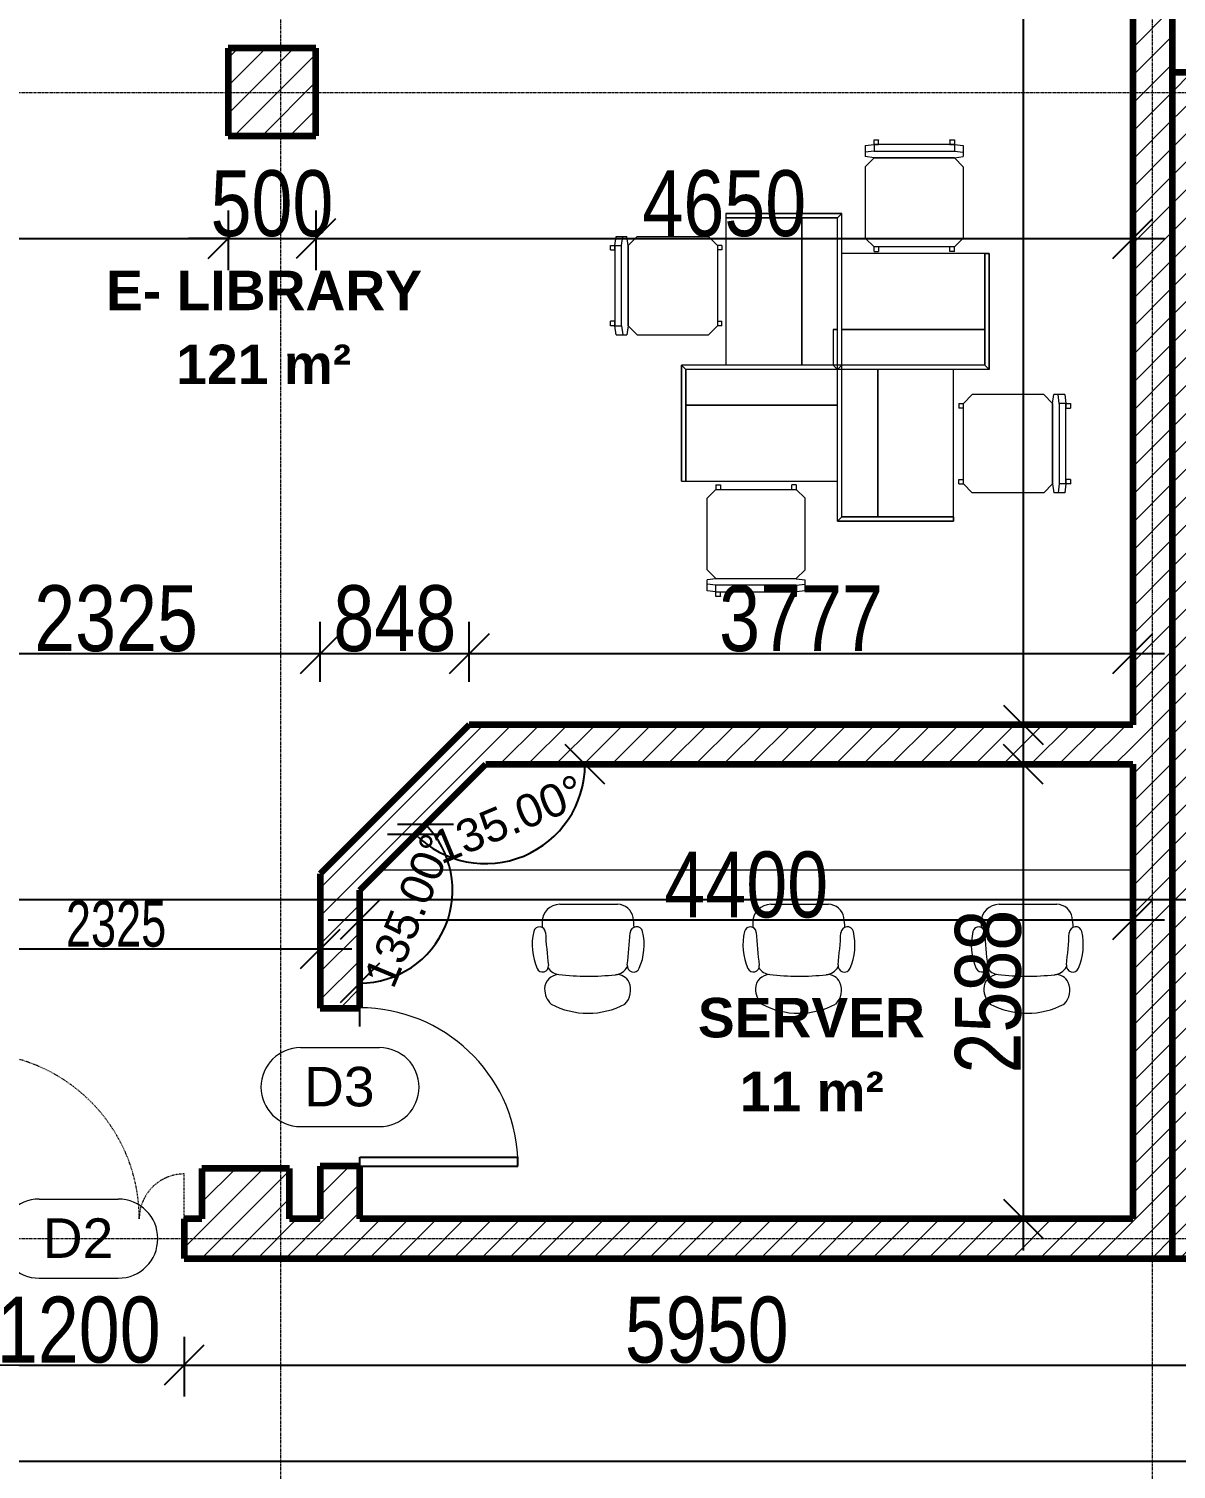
# Model space of a CAD drawing. Header units: millimetres. Extents: x -35190 to 411743, y -233114 to 23872.
# Drawn here: x 133025 to 139557, y -4676 to 3524 of the extents above; entities that cross this region are included whole.
import ezdxf

# ---------------------------------------------------------------- set-up
doc = ezdxf.new("R2010")
doc.units = ezdxf.units.MM
doc.linetypes.add('Aligning Line', pattern=[6.35, 3.175, -3.175])
doc.linetypes.add('Grid Line', pattern=[22.225, 12.7, -3.175, 3.175, -3.175])
for name, color, linetype, lineweight in [('A-ANNO-DIMS', 211, 'Continuous', 9), ('A-AREA-IDEN', 2, 'Continuous', 9), ('A-DETL-THIN', 151, 'Continuous', 18), ('A-DOOR', 31, 'Continuous', 18), ('A-DOOR-IDEN', 31, 'Continuous', 9), ('A-WALL', 113, 'Continuous', 18), ('A-WALL-PATT', 111, 'Continuous', 18), ('G-IMPT', 8, 'Continuous', 18), ('I-FURN', 30, 'Continuous', 18), ('S-GRID', 1, 'Continuous', 9)]:
    doc.layers.add(name, color=color, linetype=linetype, lineweight=lineweight)
doc.styles.add('Arial', font='arial.ttf', dxfattribs={"height": 187.5})
doc.styles.add('Arial_3', font='arial.ttf', dxfattribs={"width": 0.8, "height": 375})
doc.styles.add('Arial_8', font='arial.ttf', dxfattribs={"width": 0.7, "height": 262.5})
doc.styles.add('Arial_9', font='arial.ttf', dxfattribs={"height": 180})
doc.styles.add('Arial_B', font='arialbd.ttf', dxfattribs={"height": 225})
doc.dimstyles.new('Diagonal_-_2_5mm_Arial', dxfattribs={"dimscale": 304.8, "dimtxt": 191.298637, "dimasz": 0.738189, "dimexe": 0.590551, "dimexo": 0.369094, "dimgap": 0.43061, "dimtad": 1, "dimdec": 0, "dimzin": 0, "dimdsep": 46, "dimtxsty": 'Arial', "dimblk1": 'OBLIQUE', "dimblk2": 'OBLIQUE', "dimsah": 1, "dimcen": 0.09, "dimdle": 0.590551, "dimazin": 0, "dimtfac": 1, "dimtdec": 4, "dimtix": 1, "dimtmove": 0, "dimatfit": 3, "dimfxl": 1, "dimtvp": 1, "dimtolj": 1, "dimtzin": 0, "dimarcsym": 2})
doc.dimstyles.new('main_4_5mm', dxfattribs={"dimscale": 304.8, "dimtxt": 382.597275, "dimasz": 0.738189, "dimexe": 0.590551, "dimexo": 0.0625, "dimgap": 0.024606, "dimtad": 1, "dimdec": 0, "dimzin": 0, "dimdsep": 46, "dimtxsty": 'Arial_3', "dimblk1": 'OBLIQUE', "dimblk2": 'OBLIQUE', "dimsah": 1, "dimcen": 0.09, "dimdle": 0.590551, "dimazin": 0, "dimtfac": 1, "dimtdec": 4, "dimtix": 1, "dimtmove": 0, "dimatfit": 3, "dimfxl": 0.590551, "dimfxlon": 1, "dimtvp": 1, "dimtolj": 1, "dimtzin": 0, "dimarcsym": 2})
doc.dimstyles.new('small_3_5mm', dxfattribs={"dimscale": 304.8, "dimtxt": 267.818092, "dimasz": 0.738189, "dimexe": 0.590551, "dimexo": 0.0625, "dimgap": 0.024606, "dimtad": 1, "dimdec": 0, "dimzin": 0, "dimdsep": 46, "dimtxsty": 'Arial_8', "dimblk1": 'OBLIQUE', "dimblk2": 'OBLIQUE', "dimsah": 1, "dimcen": 0.09, "dimdle": 0.590551, "dimazin": 0, "dimtfac": 1, "dimtdec": 4, "dimtix": 1, "dimtmove": 0, "dimatfit": 3, "dimfxl": 0.590551, "dimfxlon": 1, "dimtvp": 1, "dimtolj": 1, "dimtzin": 0, "dimarcsym": 2})
pattern_1 = [(45, (140110.45, -3260.38), (-79.5495, 79.5495), [])]

# ---------------------------------------------------------------- blocks, each defined once
blk = doc.blocks.new('Double - Offset 1 - 1200 x 2100mm Sgl Swing-501792-FIRST FLOOR')
at = {"layer": 'A-DOOR', "color": 1, "linetype": 'Aligning Line'}
for p, q in [((-366, -112.5), (-366, -368)), ((834, -112.5), (834, -1057))]:
    blk.add_line(p, q, dxfattribs=at)
for centre, radius, start, end in [((-366, -112.5), 255.5, 270, 0), ((834, -112.5), 944.5, 180, 270)]:
    blk.add_arc(centre, radius, start, end, dxfattribs=at)
blk = doc.blocks.new('M_Single-Flush - 900 x 2100mm-426325-FIRST FLOOR')
at = {"layer": 'A-DOOR', "lineweight": 25}
for p, q in [((399, 112.5), (399, 1012.7)), ((450, 1012.7), (399, 1012.7)), ((450, 112.5), (450, 1012.7)), ((450, 112.5), (399, 112.5))]:
    blk.add_line(p, q, dxfattribs=at)
at = {"layer": 'A-DOOR'}
blk.add_arc((450, 112.5), 901.7, 93.2424, 180, dxfattribs=at)
blk = doc.blocks.new('Steelcase Turnstone - A La Carte - Seating - Task Chair - Modified Round Back-554156-FIRST FLOOR')
at = {"layer": 'I-FURN'}
blk.add_line((160.9, 9.5), (-167.8, 9.5), dxfattribs=at)
for centre, radius, start, end in [((-131, 498.9), 111, 134.66463, 203.63089), ((1, 177.6), 451.9, 62.31577, 117.68423), ((125.9, 490.6), 121.9, 360, 45.71904), ((-164, 484.5), 75, 203.63089, 276.36911), ((-145.8, 321.6), 88.9, 96.36911, 150.17907), ((2.4, -1005.8), 1424.6, 83.38651, 96.36911), ((166.5, 490.6), 81.3, 270, 360), ((12.8, 240.6), 331.6, 156.40012, 193.17067), ((-258.2, 358.9), 36, 353.25983, 156.40012), ((2857.8, -9.3), 3101.7, 173.25983, 176.66454), ((157, 327.3), 82.5, 31.59857, 83.38651), ((259.7, 361), 33.8, 23.84922, 186.92811), ((-2893.1, -22.1), 3142.2, 3.48976, 6.92811), ((-12.8, 240.6), 331.6, 346.54131, 23.84922), ((-274.9, 173.3), 36.2, 193.17067, 356.66454), ((276.9, 171.2), 33.7, 183.48976, 346.54131), ((315.7, 170.1), 577.7, 183.01685, 188.43094), ((-167.8, 98.4), 88.9, 188.43094, 270), ((160.9, 111.1), 101.6, 270, 359.91362), ((-922.3, 112.8), 1184.9, 359.91362, 1.35994)]:
    blk.add_arc(centre, radius, start, end, dxfattribs=at)
blk = doc.blocks.new('School04 - 12ZCVC04_dwg-579975-FIRST FLOOR')
at = {"layer": 'G-IMPT', "lineweight": 9}
for p, q in [((228.6, 1498.6), (228.6, 1473.2)), ((228.6, 1498.6), (889, 1498.6)), ((889, 1498.6), (228.6, 1498.6)), ((228.6, 1498.6), (228.6, 1473.2)), ((889, 1498.6), (863.6, 1473.2)), ((863.6, 1473.2), (889, 1498.6)), ((889, 635), (889, 1498.6)), ((889, 635), (889, 1498.6)), ((228.6, 1473.2), (863.6, 1473.2)), ((228.6, 1473.2), (228.6, 635)), ((863.6, 1473.2), (228.6, 1473.2)), ((228.6, 1473.2), (228.6, 635)), ((660.4, 635), (660.4, 1473.2)), ((660.4, 1473.2), (660.4, 635)), ((863.6, 609.6), (863.6, 1473.2)), ((863.6, 609.6), (863.6, 1473.2)), ((1701.8, 1270), (889, 1270)), ((1701.8, 1270), (889, 1270)), ((1701.8, 1270), (1727.2, 1270)), ((1701.8, 1270), (1701.8, 635)), ((1701.8, 635), (1701.8, 1270)), ((1727.2, 1270), (1701.8, 1270)), ((1727.2, 1270), (1727.2, 609.6)), ((1727.2, 609.6), (1727.2, 1270)), ((838.2, 838.2), (863.6, 838.2)), ((863.6, 838.2), (838.2, 838.2)), ((838.2, 838.2), (838.2, 635)), ((889, 838.2), (1701.8, 838.2)), ((1701.8, 838.2), (889, 838.2)), ((838.2, 635), (-25.4, 635)), ((-25.4, -25.4), (-25.4, 635)), ((838.2, 635), (-25.4, 635)), ((-25.4, 635), (0, 609.6)), ((0, 609.6), (-25.4, 635)), ((-25.4, 635), (-25.4, -25.4)), ((863.6, 609.6), (0, 609.6)), ((0, -25.4), (0, 609.6)), ((863.6, 609.6), (0, 609.6)), ((0, 609.6), (0, -25.4)), ((1701.8, 635), (838.2, 635)), ((1701.8, 635), (838.2, 635)), ((863.6, 609.6), (838.2, 635)), ((863.6, 609.6), (889, 635)), ((1727.2, 609.6), (863.6, 609.6)), ((863.6, -254), (863.6, 609.6)), ((1727.2, 609.6), (863.6, 609.6)), ((863.6, -254), (863.6, 609.6)), ((889, -228.6), (889, 635)), ((889, -228.6), (889, 635)), ((1092.2, 609.6), (1092.2, -228.6)), ((1092.2, -228.6), (1092.2, 609.6)), ((1524, -228.6), (1524, 609.6)), ((1524, -228.6), (1524, 609.6)), ((1727.2, 609.6), (1701.8, 635)), ((1701.8, 635), (1727.2, 609.6)), ((863.6, 406.4), (0, 406.4)), ((0, 406.4), (863.6, 406.4)), ((-25.4, -25.4), (0, -25.4)), ((-25.4, -25.4), (0, -25.4)), ((0, -25.4), (863.6, -25.4)), ((0, -25.4), (863.6, -25.4)), ((863.6, -254), (889, -228.6)), ((889, -228.6), (863.6, -254)), ((1524, -228.6), (889, -228.6)), ((889, -228.6), (1524, -228.6)), ((1524, -228.6), (1524, -254)), ((1524, -254), (1524, -228.6)), ((1524, -254), (863.6, -254)), ((863.6, -254), (1524, -254))]:
    blk.add_line(p, q, dxfattribs=at)
blk = doc.blocks.new('School04 - School04-579981-FIRST FLOOR')
blk.add_blockref('School04 - 12ZCVC04_dwg-579975-FIRST FLOOR', (0, 0))
blk = doc.blocks.new('Armless_Chair_987 - 12ZSTG19_dwg-581259-FIRST FLOOR')
at = {"layer": 'G-IMPT', "lineweight": 9}
for p, q in [((-583.6, 228.6), (-576.8, 279.4)), ((-576.8, 279.4), (-575.2, 279.4)), ((-576.8, 279.4), (-539, 279.4)), ((-545.8, 228.6), (-539, 279.4)), ((-539, 279.4), (-515.2, 279.4)), ((-508.3, 228.6), (-515.2, 279.4)), ((-457.2, 279.4), (-508, 228.6)), ((-457.2, 279.4), (-50.8, 279.4)), ((-50.8, 279.4), (0, 228.6)), ((-608, 228.6), (-609.6, 228.6)), ((-609.6, 203.2), (-609.6, 228.6)), ((-609.6, 228.6), (-584.2, 228.6)), ((-608, 203.2), (-609.6, 203.2)), ((-609.6, 203.2), (-584.2, 203.2)), ((-584.2, 203.2), (-584.2, 228.6)), ((-583.6, 228.6), (-583.6, -228.6)), ((-583.6, 228.6), (-545.8, 228.6)), ((-545.8, -228.6), (-545.8, 228.6)), ((-508.3, -228.6), (-508.3, 228.6)), ((-508, 228.6), (-508, -228.6)), ((25.4, 228.6), (0, 228.6)), ((0, 228.6), (0, -228.6)), ((25.4, 203.2), (0, 203.2)), ((25.4, 228.6), (25.4, 203.2)), ((-609.6, -228.6), (-609.6, -203.2)), ((-584.2, -203.2), (-609.6, -203.2)), ((-609.6, -203.2), (-608, -203.2)), ((-608, -228.6), (-609.6, -228.6)), ((-584.2, -228.6), (-609.6, -228.6)), ((-584.2, -228.6), (-584.2, -203.2)), ((-576.8, -279.4), (-583.6, -228.6)), ((-583.6, -228.6), (-545.8, -228.6)), ((-545.8, -228.6), (-539, -279.4)), ((-508.3, -228.6), (-515.2, -279.4)), ((-508, -228.6), (-457.2, -279.4)), ((0, -228.6), (-50.8, -279.4)), ((0, -203.2), (25.4, -203.2)), ((25.4, -228.6), (0, -228.6)), ((25.4, -228.6), (25.4, -203.2)), ((-576.8, -279.4), (-575.2, -279.4)), ((-576.8, -279.4), (-539, -279.4)), ((-539, -279.4), (-515.2, -279.4)), ((-457.2, -279.4), (-50.8, -279.4))]:
    blk.add_line(p, q, dxfattribs=at)
blk = doc.blocks.new('Armless_Chair_987 - Armless_Chair_987-581265-FIRST FLOOR')
blk.add_blockref('Armless_Chair_987 - 12ZSTG19_dwg-581259-FIRST FLOOR', (0, 0))
blk = doc.blocks.new('_Oblique')
at = {"color": 0, "linetype": 'ByBlock', "lineweight": -2}
blk.add_line((-0.5, -0.5), (0.5, 0.5), dxfattribs=at)
blk = doc.blocks.new('*D3817')
at = {"layer": 'A-ANNO-DIMS', "color": 0, "lineweight": -2, "transparency": 16777216}
for p, q in [((134909.4, -1387.7), (134909.4, -1728.7)), ((139309.4, -1387.7), (139309.4, -1728.7)), ((134729.4, -1548.7), (139489.4, -1548.7))]:
    blk.add_line(p, q, dxfattribs=at)
at = {"layer": 'Defpoints', "color": 0, "transparency": 16777216}
for p in [(134909.4, -1368.7), (139309.4, -1368.7), (139309.4, -1548.7)]:
    blk.add_point(p, dxfattribs=at)
at = {"layer": 'A-ANNO-DIMS', "color": 0, "lineweight": -2, "transparency": 16777216, "xscale": 224.9999999999999, "yscale": 224.9999999999999, "zscale": 224.9999999999999, "rotation": 180}
blk.add_blockref('_Oblique', (134909.4, -1548.7), dxfattribs=at)
at = {"layer": 'A-ANNO-DIMS', "color": 0, "lineweight": -2, "transparency": 16777216, "xscale": 224.9999999999999, "yscale": 224.9999999999999, "zscale": 224.9999999999999}
blk.add_blockref('_Oblique', (139309.4, -1548.7), dxfattribs=at)
at = {"layer": 'A-ANNO-DIMS', "color": 0, "transparency": 16777216, "insert": (137109.4, -1349.7), "char_height": 375, "width": 1101.88, "attachment_point": 5, "style": 'Arial_3'}
blk.add_mtext('\\A1;4400', dxfattribs=at)
blk = doc.blocks.new('*D3818')
at = {"layer": 'A-ANNO-DIMS', "color": 0, "lineweight": -2, "transparency": 16777216}
for p, q in [((138686.6, -483.2), (138686.6, -3430.7)), ((138847.5, -663.2), (138506.6, -663.2)), ((138847.5, -3250.7), (138506.6, -3250.7))]:
    blk.add_line(p, q, dxfattribs=at)
at = {"layer": 'Defpoints', "color": 0, "transparency": 16777216}
for p in [(138866.6, -663.2), (138686.6, -3250.7), (138866.6, -3250.7)]:
    blk.add_point(p, dxfattribs=at)
at = {"layer": 'A-ANNO-DIMS', "color": 0, "lineweight": -2, "transparency": 16777216, "xscale": 224.9999999999999, "yscale": 224.9999999999999, "zscale": 224.9999999999999}
for p, rotation in [((138686.6, -663.2), 90), ((138686.6, -3250.7), 270)]:
    blk.add_blockref('_Oblique', p, dxfattribs=dict(at, rotation=rotation))
at = {"layer": 'A-ANNO-DIMS', "color": 0, "transparency": 16777216, "insert": (138487.6, -1957), "char_height": 375, "width": 1101.88, "attachment_point": 5, "rotation": 90, "style": 'Arial_3'}
blk.add_mtext('\\A1;2588', dxfattribs=at)
blk = doc.blocks.new('*D3819')
at = {"layer": 'A-ANNO-DIMS', "color": 0, "lineweight": -2, "transparency": 16777216}
for p, q in [((138686.6, 11029.3), (138686.6, -618.2)), ((138847.5, 10849.3), (138506.6, 10849.3)), ((138847.5, -438.2), (138506.6, -438.2))]:
    blk.add_line(p, q, dxfattribs=at)
at = {"layer": 'Defpoints', "color": 0, "transparency": 16777216}
for p in [(138866.6, 10849.3), (138686.6, -438.2), (138866.6, -438.2)]:
    blk.add_point(p, dxfattribs=at)
at = {"layer": 'A-ANNO-DIMS', "color": 0, "lineweight": -2, "transparency": 16777216, "xscale": 224.9999999999999, "yscale": 224.9999999999999, "zscale": 224.9999999999999}
for p, rotation in [((138686.6, 10849.3), 90), ((138686.6, -438.2), 270)]:
    blk.add_blockref('_Oblique', p, dxfattribs=dict(at, rotation=rotation))
at = {"layer": 'A-ANNO-DIMS', "color": 0, "transparency": 16777216, "insert": (138487.6, 5205.5), "char_height": 375, "width": 1377.35, "attachment_point": 5, "rotation": 90, "style": 'Arial_3'}
blk.add_mtext('\\A1;11287', dxfattribs=at)
blk = doc.blocks.new('*D3820')
at = {"layer": 'A-ANNO-DIMS', "color": 0, "lineweight": -2, "transparency": 16777216}
for p, q in [((129509.4, 2490.4), (129509.4, 2149.4)), ((134159.4, 2490.4), (134159.4, 2149.4)), ((129329.4, 2329.4), (134339.4, 2329.4))]:
    blk.add_line(p, q, dxfattribs=at)
at = {"layer": 'Defpoints', "color": 0, "transparency": 16777216}
for p in [(129509.4, 2509.4), (134159.4, 2509.4), (134159.4, 2329.4)]:
    blk.add_point(p, dxfattribs=at)
at = {"layer": 'A-ANNO-DIMS', "color": 0, "lineweight": -2, "transparency": 16777216, "xscale": 224.9999999999999, "yscale": 224.9999999999999, "zscale": 224.9999999999999, "rotation": 180}
blk.add_blockref('_Oblique', (129509.4, 2329.4), dxfattribs=at)
at = {"layer": 'A-ANNO-DIMS', "color": 0, "lineweight": -2, "transparency": 16777216, "xscale": 224.9999999999999, "yscale": 224.9999999999999, "zscale": 224.9999999999999}
blk.add_blockref('_Oblique', (134159.4, 2329.4), dxfattribs=at)
at = {"layer": 'A-ANNO-DIMS', "color": 0, "transparency": 16777216, "insert": (131834.4, 2528.4), "char_height": 375, "width": 1101.88, "attachment_point": 5, "style": 'Arial_3'}
blk.add_mtext('\\A1;4650', dxfattribs=at)
blk = doc.blocks.new('*D3821')
at = {"layer": 'A-ANNO-DIMS', "color": 0, "lineweight": -2, "transparency": 16777216}
for p, q in [((134159.4, 2490.4), (134159.4, 2149.4)), ((134659.4, 2490.4), (134659.4, 2149.4)), ((134159.4, 2329.4), (133934.4, 2329.4)), ((134159.4, 2329.4), (134659.4, 2329.4)), ((134659.4, 2329.4), (134884.4, 2329.4))]:
    blk.add_line(p, q, dxfattribs=at)
at = {"layer": 'Defpoints', "color": 0, "transparency": 16777216}
for p in [(134159.4, 2509.4), (134659.4, 2509.4), (134659.4, 2329.4)]:
    blk.add_point(p, dxfattribs=at)
at = {"layer": 'A-ANNO-DIMS', "color": 0, "lineweight": -2, "transparency": 16777216, "xscale": 224.9999999999999, "yscale": 224.9999999999999, "zscale": 224.9999999999999}
blk.add_blockref('_Oblique', (134159.4, 2329.4), dxfattribs=at)
at = {"layer": 'A-ANNO-DIMS', "color": 0, "lineweight": -2, "transparency": 16777216, "xscale": 224.9999999999999, "yscale": 224.9999999999999, "zscale": 224.9999999999999, "rotation": 180}
blk.add_blockref('_Oblique', (134659.4, 2329.4), dxfattribs=at)
at = {"layer": 'A-ANNO-DIMS', "color": 0, "transparency": 16777216, "insert": (134409.4, 2528.4), "char_height": 375, "width": 826.41, "attachment_point": 5, "style": 'Arial_3'}
blk.add_mtext('\\A1;500', dxfattribs=at)
blk = doc.blocks.new('*D3822')
at = {"layer": 'A-ANNO-DIMS', "color": 0, "lineweight": -2, "transparency": 16777216}
for p, q in [((134659.4, 2490.4), (134659.4, 2149.4)), ((139309.4, 2490.4), (139309.4, 2149.4)), ((134479.4, 2329.4), (139489.4, 2329.4))]:
    blk.add_line(p, q, dxfattribs=at)
at = {"layer": 'Defpoints', "color": 0, "transparency": 16777216}
for p in [(134659.4, 2509.4), (139309.4, 2509.4), (139309.4, 2329.4)]:
    blk.add_point(p, dxfattribs=at)
at = {"layer": 'A-ANNO-DIMS', "color": 0, "lineweight": -2, "transparency": 16777216, "xscale": 224.9999999999999, "yscale": 224.9999999999999, "zscale": 224.9999999999999, "rotation": 180}
blk.add_blockref('_Oblique', (134659.4, 2329.4), dxfattribs=at)
at = {"layer": 'A-ANNO-DIMS', "color": 0, "lineweight": -2, "transparency": 16777216, "xscale": 224.9999999999999, "yscale": 224.9999999999999, "zscale": 224.9999999999999}
blk.add_blockref('_Oblique', (139309.4, 2329.4), dxfattribs=at)
at = {"layer": 'A-ANNO-DIMS', "color": 0, "transparency": 16777216, "insert": (136984.4, 2528.4), "char_height": 375, "width": 1101.88, "attachment_point": 5, "style": 'Arial_3'}
blk.add_mtext('\\A1;4650', dxfattribs=at)
blk = doc.blocks.new('*D3825')
at = {"layer": 'A-ANNO-DIMS', "color": 0, "lineweight": -2, "transparency": 16777216}
for p, q in [((132359.4, -194), (132359.4, 147)), ((134684.4, -194), (134684.4, 147)), ((132179.4, -33), (134864.4, -33))]:
    blk.add_line(p, q, dxfattribs=at)
at = {"layer": 'Defpoints', "color": 0, "transparency": 16777216}
for p in [(134684.4, -33), (132359.4, -213), (134684.4, -213)]:
    blk.add_point(p, dxfattribs=at)
at = {"layer": 'A-ANNO-DIMS', "color": 0, "lineweight": -2, "transparency": 16777216, "xscale": 224.9999999999999, "yscale": 224.9999999999999, "zscale": 224.9999999999999, "rotation": 180}
blk.add_blockref('_Oblique', (132359.4, -33), dxfattribs=at)
at = {"layer": 'A-ANNO-DIMS', "color": 0, "lineweight": -2, "transparency": 16777216, "xscale": 224.9999999999999, "yscale": 224.9999999999999, "zscale": 224.9999999999999}
blk.add_blockref('_Oblique', (134684.4, -33), dxfattribs=at)
at = {"layer": 'A-ANNO-DIMS', "color": 0, "transparency": 16777216, "insert": (133521.9, 166), "char_height": 375, "width": 1101.88, "attachment_point": 5, "style": 'Arial_3'}
blk.add_mtext('\\A1;2325', dxfattribs=at)
blk = doc.blocks.new('*D3826')
at = {"layer": 'A-ANNO-DIMS', "color": 0, "lineweight": -2, "transparency": 16777216}
for p, q in [((134684.4, -194), (134684.4, 147)), ((135532.8, -194), (135532.8, 147)), ((134504.4, -33), (135712.8, -33))]:
    blk.add_line(p, q, dxfattribs=at)
at = {"layer": 'Defpoints', "color": 0, "transparency": 16777216}
for p in [(135532.8, -33), (134684.4, -213), (135532.8, -213)]:
    blk.add_point(p, dxfattribs=at)
at = {"layer": 'A-ANNO-DIMS', "color": 0, "lineweight": -2, "transparency": 16777216, "xscale": 224.9999999999999, "yscale": 224.9999999999999, "zscale": 224.9999999999999, "rotation": 180}
blk.add_blockref('_Oblique', (134684.4, -33), dxfattribs=at)
at = {"layer": 'A-ANNO-DIMS', "color": 0, "lineweight": -2, "transparency": 16777216, "xscale": 224.9999999999999, "yscale": 224.9999999999999, "zscale": 224.9999999999999}
blk.add_blockref('_Oblique', (135532.8, -33), dxfattribs=at)
at = {"layer": 'A-ANNO-DIMS', "color": 0, "transparency": 16777216, "insert": (135108.6, 165.9), "char_height": 375, "width": 826.41, "attachment_point": 5, "style": 'Arial_3'}
blk.add_mtext('\\A1;848', dxfattribs=at)
blk = doc.blocks.new('*D3827')
at = {"layer": 'A-ANNO-DIMS', "color": 0, "lineweight": -2, "transparency": 16777216}
for p, q in [((135532.8, -194), (135532.8, 147)), ((139309.4, 127.9), (139309.4, -213)), ((135352.8, -33), (139489.4, -33))]:
    blk.add_line(p, q, dxfattribs=at)
at = {"layer": 'Defpoints', "color": 0, "transparency": 16777216}
for p in [(139309.4, 147), (139309.4, -33), (135532.8, -213)]:
    blk.add_point(p, dxfattribs=at)
at = {"layer": 'A-ANNO-DIMS', "color": 0, "lineweight": -2, "transparency": 16777216, "xscale": 224.9999999999999, "yscale": 224.9999999999999, "zscale": 224.9999999999999, "rotation": 180}
blk.add_blockref('_Oblique', (135532.8, -33), dxfattribs=at)
at = {"layer": 'A-ANNO-DIMS', "color": 0, "lineweight": -2, "transparency": 16777216, "xscale": 224.9999999999999, "yscale": 224.9999999999999, "zscale": 224.9999999999999}
blk.add_blockref('_Oblique', (139309.4, -33), dxfattribs=at)
at = {"layer": 'A-ANNO-DIMS', "color": 0, "transparency": 16777216, "insert": (137421.1, 166), "char_height": 375, "width": 1101.88, "attachment_point": 5, "style": 'Arial_3'}
blk.add_mtext('\\A1;3777', dxfattribs=at)
blk = doc.blocks.new('*D3915')
at = {"layer": 'A-ANNO-DIMS', "color": 0, "lineweight": -2, "transparency": 16777216}
for p, q in [((132359.4, -1874.2), (132359.4, -1533.3)), ((134684.4, -1552.3), (134684.4, -1893.3)), ((132179.4, -1713.3), (134864.4, -1713.3))]:
    blk.add_line(p, q, dxfattribs=at)
at = {"layer": 'Defpoints', "color": 0, "transparency": 16777216}
for p in [(134684.4, -1533.3), (134684.4, -1713.3), (132359.4, -1893.3)]:
    blk.add_point(p, dxfattribs=at)
at = {"layer": 'A-ANNO-DIMS', "color": 0, "lineweight": -2, "transparency": 16777216, "xscale": 224.9999999999999, "yscale": 224.9999999999999, "zscale": 224.9999999999999, "rotation": 180}
blk.add_blockref('_Oblique', (132359.4, -1713.3), dxfattribs=at)
at = {"layer": 'A-ANNO-DIMS', "color": 0, "lineweight": -2, "transparency": 16777216, "xscale": 224.9999999999999, "yscale": 224.9999999999999, "zscale": 224.9999999999999}
blk.add_blockref('_Oblique', (134684.4, -1713.3), dxfattribs=at)
at = {"layer": 'A-ANNO-DIMS', "color": 0, "transparency": 16777216, "insert": (133521.9, -1571.7), "char_height": 262.5, "width": 672.429, "attachment_point": 5, "style": 'Arial_8'}
blk.add_mtext('\\A1;2325', dxfattribs=at)
blk = doc.blocks.new('*D3918')
at = {"layer": 'A-ANNO-DIMS', "color": 0, "lineweight": -2, "transparency": 16777216}
for p, q in [((132709.4, -3921.6), (132709.4, -4262.6)), ((133909.4, -3921.6), (133909.4, -4262.6)), ((132529.4, -4082.6), (134089.4, -4082.6))]:
    blk.add_line(p, q, dxfattribs=at)
at = {"layer": 'Defpoints', "color": 0, "transparency": 16777216}
for p in [(132709.4, -3902.6), (133909.4, -3902.6), (133909.4, -4082.6)]:
    blk.add_point(p, dxfattribs=at)
at = {"layer": 'A-ANNO-DIMS', "color": 0, "lineweight": -2, "transparency": 16777216, "xscale": 224.9999999999999, "yscale": 224.9999999999999, "zscale": 224.9999999999999, "rotation": 180}
blk.add_blockref('_Oblique', (132709.4, -4082.6), dxfattribs=at)
at = {"layer": 'A-ANNO-DIMS', "color": 0, "lineweight": -2, "transparency": 16777216, "xscale": 224.9999999999999, "yscale": 224.9999999999999, "zscale": 224.9999999999999}
blk.add_blockref('_Oblique', (133909.4, -4082.6), dxfattribs=at)
at = {"layer": 'A-ANNO-DIMS', "color": 0, "transparency": 16777216, "insert": (133309.4, -3883.6), "char_height": 375, "width": 1101.88, "attachment_point": 5, "style": 'Arial_3'}
blk.add_mtext('\\A1;1200', dxfattribs=at)
blk = doc.blocks.new('*D3919')
at = {"layer": 'A-ANNO-DIMS', "color": 0, "lineweight": -2, "transparency": 16777216}
for p, q in [((133909.4, -3921.6), (133909.4, -4262.6)), ((139859.4, -3921.6), (139859.4, -4262.6)), ((133729.4, -4082.6), (140039.4, -4082.6))]:
    blk.add_line(p, q, dxfattribs=at)
at = {"layer": 'Defpoints', "color": 0, "transparency": 16777216}
for p in [(133909.4, -3902.6), (139859.4, -3902.6), (139859.4, -4082.6)]:
    blk.add_point(p, dxfattribs=at)
at = {"layer": 'A-ANNO-DIMS', "color": 0, "lineweight": -2, "transparency": 16777216, "xscale": 224.9999999999999, "yscale": 224.9999999999999, "zscale": 224.9999999999999, "rotation": 180}
blk.add_blockref('_Oblique', (133909.4, -4082.6), dxfattribs=at)
at = {"layer": 'A-ANNO-DIMS', "color": 0, "lineweight": -2, "transparency": 16777216, "xscale": 224.9999999999999, "yscale": 224.9999999999999, "zscale": 224.9999999999999}
blk.add_blockref('_Oblique', (139859.4, -4082.6), dxfattribs=at)
at = {"layer": 'A-ANNO-DIMS', "color": 0, "transparency": 16777216, "insert": (136884.4, -3883.6), "char_height": 375, "width": 1101.88, "attachment_point": 5, "style": 'Arial_3'}
blk.add_mtext('\\A1;5950', dxfattribs=at)
blk = doc.blocks.new('*D3551')
at = {"layer": 'A-ANNO-DIMS', "color": 0, "lineweight": -2, "transparency": 16777216}
for p, q in [((129509.4, -4470), (129509.4, -4810.9)), ((181334.4, -4470), (181334.4, -4810.9)), ((129329.4, -4630.9), (181514.4, -4630.9))]:
    blk.add_line(p, q, dxfattribs=at)
at = {"layer": 'Defpoints', "color": 0, "transparency": 16777216}
for p in [(129509.4, -4450.9), (181334.4, -4450.9), (181334.4, -4630.9)]:
    blk.add_point(p, dxfattribs=at)
at = {"layer": 'A-ANNO-DIMS', "color": 0, "lineweight": -2, "transparency": 16777216, "xscale": 224.9999999999999, "yscale": 224.9999999999999, "zscale": 224.9999999999999, "rotation": 180}
blk.add_blockref('_Oblique', (129509.4, -4630.9), dxfattribs=at)
at = {"layer": 'A-ANNO-DIMS', "color": 0, "lineweight": -2, "transparency": 16777216, "xscale": 224.9999999999999, "yscale": 224.9999999999999, "zscale": 224.9999999999999}
blk.add_blockref('_Oblique', (181334.4, -4630.9), dxfattribs=at)
at = {"layer": 'A-ANNO-DIMS', "color": 0, "transparency": 16777216, "insert": (155421.9, -4432), "char_height": 375, "width": 1377.35, "attachment_point": 5, "style": 'Arial_3'}
blk.add_mtext('\\A1;51825', dxfattribs=at)
blk = doc.blocks.new('*D4175')
at = {"layer": 'A-ANNO-DIMS', "color": 0, "lineweight": -2, "transparency": 16777216}
for p, q in [((136438.5, -663.2), (136011, -663.2)), ((135051.4, -1237.8), (135353.7, -935.5))]:
    blk.add_line(p, q, dxfattribs=at)
blk.add_arc((135626, -663.2), 565.1, 225, 0, dxfattribs=at)
at = {"layer": 'Defpoints', "color": 0, "transparency": 16777216}
for p in [(135626, -663.2), (136551, -663.2), (135626, -1228.3), (134971.8, -1317.3)]:
    blk.add_point(p, dxfattribs=at)
at = {"layer": 'A-ANNO-DIMS', "color": 0, "lineweight": -2, "transparency": 16777216, "xscale": 224.9999999999999, "yscale": 224.9999999999999, "zscale": 224.9999999999999}
for p, rotation in [((136191, -663.2), 90.00000000000024), ((135226.4, -1062.8), 134.9999999999985)]:
    blk.add_blockref('_Oblique', p, dxfattribs=dict(at, rotation=rotation))
at = {"layer": 'A-ANNO-DIMS', "color": 0, "transparency": 16777216, "insert": (135755.3, -975.5), "char_height": 187.5, "width": 1080.69, "attachment_point": 5, "rotation": 22.5, "style": 'Arial'}
blk.add_mtext('\\A1;135.00°', dxfattribs=at)
blk = doc.blocks.new('*D4176')
at = {"layer": 'A-ANNO-DIMS', "color": 0, "lineweight": -2, "transparency": 16777216}
for p, q in [((135458.1, -831.1), (135155.8, -1133.3)), ((134909.4, -2155.8), (134909.4, -1728.3))]:
    blk.add_line(p, q, dxfattribs=at)
blk.add_arc((134909.4, -1379.8), 528.5, 270, 45, dxfattribs=at)
at = {"layer": 'Defpoints', "color": 0, "transparency": 16777216}
for p in [(135537.7, -751.5), (134909.4, -1379.8), (135283.1, -1753.5), (134909.4, -2268.3)]:
    blk.add_point(p, dxfattribs=at)
at = {"layer": 'A-ANNO-DIMS', "color": 0, "lineweight": -2, "transparency": 16777216, "xscale": 224.9999999999999, "yscale": 224.9999999999999, "zscale": 224.9999999999999}
for p, rotation in [((135283.1, -1006.1), 135.0000000000002), ((134909.4, -1908.3), 179.9999999999999)]:
    blk.add_blockref('_Oblique', p, dxfattribs=dict(at, rotation=rotation))
at = {"layer": 'A-ANNO-DIMS', "color": 0, "transparency": 16777216, "insert": (135187.9, -1495.2), "char_height": 187.5, "width": 1080.69, "attachment_point": 5, "rotation": 67.5, "style": 'Arial'}
blk.add_mtext('\\A1;135.00°', dxfattribs=at)
blk = doc.blocks.new('M_Door Tag - M_Door Tag-1233-FIRST FLOOR')
at = {"layer": 'A-DOOR-IDEN'}
for p, q in [((-3, 3), (3, 3)), ((-3, -3), (3, -3))]:
    blk.add_line(p, q, dxfattribs=at)
for centre, start, end in [((-3, 0), 90, 270), ((3, 0), 270, 90)]:
    blk.add_arc(centre, 3, start, end, dxfattribs=at)

msp = doc.modelspace()

# ---------------------------------------------------------------- hatches: boundary and pattern name
at = {"layer": 'A-WALL-PATT'}
h = msp.add_hatch(dxfattribs=at)
h.set_pattern_fill('FP_1', color=256, style=0, pattern_type=2)
h.set_pattern_definition(pattern_1)
h.paths.add_polyline_path([(139309.4, -3250.7), (139534.4, -3250.7), (139534.4, 3879.3), (139309.4, 3879.3), (139309.4, -2260.7)])
h.paths.add_polyline_path([(139309.4, 5979.3), (139534.4, 5979.3), (139534.4, 7679.3), (139309.4, 7679.3), (139309.4, 6432.5)])
h.paths.add_polyline_path([(139309.4, 9779.3), (139534.4, 9779.3), (139534.4, 11074.3), (139309.4, 11074.3), (139309.4, 10849.3)])
h = msp.add_hatch(dxfattribs=at)
h.set_pattern_fill('FP_1', color=256, style=0, pattern_type=2)
h.set_pattern_definition(pattern_1)
h.paths.add_polyline_path([(134659.4, 2914.3), (134659.4, 3414.3), (134159.4, 3414.3), (134159.4, 2914.3)])
h = msp.add_hatch(dxfattribs=at)
h.set_pattern_fill('FP_1', color=256, style=0, pattern_type=2)
h.set_pattern_definition(pattern_1)
h.paths.add_polyline_path([(139534.4, 3049.3), (139799.4, 3049.3), (139799.4, 3274.3), (139534.4, 3274.3), (139534.4, 3107.1)])
h.paths.add_polyline_path([(141599.4, 3049.3), (142099.4, 3049.3), (142099.4, 3274.3), (141599.4, 3274.3), (141599.4, 3107.1)])
h.paths.add_polyline_path([(144134.4, 3049.3), (146021.9, 3049.3), (146021.9, 3274.3), (143899.4, 3274.3), (143899.4, 3049.3)])
h.paths.add_polyline_path([(147521.9, 3049.3), (147984.4, 3049.3), (147984.4, 3274.3), (147521.9, 3274.3), (147521.9, 3107.1)])
h = msp.add_hatch(dxfattribs=at)
h.set_pattern_fill('FP_1', color=256, style=0, pattern_type=2)
h.set_pattern_definition(pattern_1)
h.paths.add_polyline_path([(139759.4, -3475.7), (139759.4, 3049.3), (139534.4, 3049.3), (139534.4, -3475.7), (139553.9, -3475.7)])
h = msp.add_hatch(dxfattribs=at)
h.set_pattern_fill('FP_1', color=256, style=0, pattern_type=2)
h.set_pattern_definition(pattern_1)
h.paths.add_polyline_path([(135307.8, -663.2), (139309.4, -663.2), (139309.4, -438.2), (135532.8, -438.2)])
h = msp.add_hatch(dxfattribs=at)
h.set_pattern_fill('FP_1', color=256, style=0, pattern_type=2)
h.set_pattern_definition(pattern_1)
h.paths.add_polyline_path([(134909.4, -1379.8), (135626, -663.2), (135307.8, -663.2), (134909.4, -1061.6)])
h = msp.add_hatch(dxfattribs=at)
h.set_pattern_fill('FP_1', color=256, style=0, pattern_type=2)
h.set_pattern_definition(pattern_1)
h.paths.add_polyline_path([(134909.4, -3250.7), (134909.4, -2950.7), (134684.4, -2950.7), (134684.4, -3250.7)])
h.paths.add_polyline_path([(134909.4, -2050.7), (134909.4, -1061.6), (134684.4, -1286.6), (134684.4, -2050.7)])
h = msp.add_hatch(dxfattribs=at)
h.set_pattern_fill('FP_1', color=256, style=0, pattern_type=2)
h.set_pattern_definition(pattern_1)
h.paths.add_polyline_path([(134281.9, -3250.7), (134509.4, -3250.7), (134509.4, -2963.2), (134009.4, -2963.2), (134009.4, -3250.7)])
h = msp.add_hatch(dxfattribs=at)
h.set_pattern_fill('FP_1', color=256, style=0, pattern_type=2)
h.set_pattern_definition(pattern_1)
h.paths.add_polyline_path([(130809.4, -3475.7), (132709.4, -3475.7), (132709.4, -3250.7), (130809.4, -3250.7), (130809.4, -3295.7)])
h.paths.add_polyline_path([(129509.4, -3475.7), (129609.4, -3475.7), (129609.4, -3250.7), (129509.4, -3250.7)])
h.paths.add_polyline_path([(134271.5, -3475.7), (139534.4, -3475.7), (139534.4, -3250.7), (133909.4, -3250.7), (133909.4, -3475.7)])

# ---------------------------------------------------------------- linework, layer by layer
msp.add_line((110747.8, -1432.7), (198584.1, -1432.7))
at = {"layer": 'A-DETL-THIN'}
msp.add_line((135026, -1263.2), (139309.4, -1263.2), dxfattribs=at)
at = {"layer": 'A-WALL', "lineweight": 140}
for p, q in [((139309.4, 3879.3), (139309.4, -438.2)), ((139534.4, 3879.3), (139534.4, -3475.7)), ((134159.4, 3414.3), (134159.4, 2914.3)), ((134659.4, 3414.3), (134159.4, 3414.3)), ((134659.4, 2914.3), (134659.4, 3414.3)), ((139799.4, 3274.3), (139534.4, 3274.3)), ((134159.4, 2914.3), (134659.4, 2914.3)), ((135532.8, -438.2), (134684.4, -1286.6)), ((139309.4, -438.2), (135532.8, -438.2)), ((134909.4, -1379.8), (135626, -663.2)), ((135626, -663.2), (139309.4, -663.2)), ((139309.4, -663.2), (139309.4, -3250.7)), ((134684.4, -1286.6), (134684.4, -2050.7)), ((134909.4, -2050.7), (134909.4, -1379.8)), ((134684.4, -2050.7), (134909.4, -2050.7)), ((134909.4, -2950.7), (134684.4, -2950.7)), ((134684.4, -2950.7), (134684.4, -3250.7)), ((134909.4, -3250.7), (134909.4, -2950.7)), ((134509.4, -2963.2), (134009.4, -2963.2)), ((134009.4, -2963.2), (134009.4, -3250.7)), ((134509.4, -3250.7), (134509.4, -2963.2)), ((134009.4, -3250.7), (133909.4, -3250.7)), ((133909.4, -3250.7), (133909.4, -3475.7)), ((134684.4, -3250.7), (134509.4, -3250.7)), ((139309.4, -3250.7), (134909.4, -3250.7)), ((133909.4, -3475.7), (139859.4, -3475.7))]:
    msp.add_line(p, q, dxfattribs=at)
at = {"layer": 'S-GRID', "linetype": 'Grid Line'}
for p, q in [((134459.4, -26662), (134459.4, 15610.8)), ((139421.9, -26662), (139421.9, 15610.8)), ((124075.2, 3161.8), (187181.8, 3161.8)), ((124075.2, -3363.2), (187181.8, -3363.2))]:
    msp.add_line(p, q, dxfattribs=at)

# ---------------------------------------------------------------- block references
at = {"layer": 'A-DOOR', "rotation": 269.9999999999999}
msp.add_blockref('M_Single-Flush - 900 x 2100mm-426325-FIRST FLOOR', (134796.9, -2500.7), dxfattribs=at)
at = {"layer": 'A-DOOR', "color": 1, "linetype": 'Aligning Line', "rotation": 180}
msp.add_blockref('Double - Offset 1 - 1200 x 2100mm Sgl Swing-501792-FIRST FLOOR', (133543.4, -3363.2), dxfattribs=at)
at = {"layer": 'A-DOOR-IDEN', "xscale": 74.99999999999996, "yscale": 74.99999999999996, "zscale": 74.99999999999996}
for p in [(134796.9, -2500.7), (133309.4, -3363.2)]:
    msp.add_blockref('M_Door Tag - M_Door Tag-1233-FIRST FLOOR', p, dxfattribs=at)
at = {"layer": 'I-FURN'}
for name, p, rotation in [('Armless_Chair_987 - Armless_Chair_987-581265-FIRST FLOOR', (138065.3, 2281.8), 269.9999999999999), ('Armless_Chair_987 - Armless_Chair_987-581265-FIRST FLOOR', (138345.3, 1161.8), 180), ('Armless_Chair_987 - Armless_Chair_987-581265-FIRST FLOOR', (137165.3, 901.8), 90), ('Steelcase Turnstone - A La Carte - Seating - Task Chair - Modified Round Back-554156-FIRST FLOOR', (136209.4, -1450.7), 180), ('Steelcase Turnstone - A La Carte - Seating - Task Chair - Modified Round Back-554156-FIRST FLOOR', (137409.4, -1450.7), 180), ('Steelcase Turnstone - A La Carte - Seating - Task Chair - Modified Round Back-554156-FIRST FLOOR', (138709.4, -1450.7), 180)]:
    msp.add_blockref(name, p, dxfattribs=dict(at, rotation=rotation))
for name, p in [('School04 - School04-579981-FIRST FLOOR', (136765.3, 974.3)), ('Armless_Chair_987 - Armless_Chair_987-581265-FIRST FLOOR', (136945.3, 2061.8))]:
    msp.add_blockref(name, p, dxfattribs=at)

# ---------------------------------------------------------------- texts
at = {"layer": 'A-AREA-IDEN', "char_height": 225, "attachment_point": 1, "style": 'Arial_B'}
for s, insert, width in [('E- LIBRARY', (133465.3, 2146.8), 2194.62), ('121 m²', (133864.7, 1725.9), 1226.582), ('SERVER', (136833.9, -1992.8), 1587.341), ('11 m²', (137072.1, -2413.7), 1010.126)]:
    msp.add_mtext(s, dxfattribs=dict(at, insert=insert, width=width))
at = {"layer": 'A-DOOR-IDEN', "char_height": 225, "width": 493.038, "attachment_point": 1, "style": 'Arial_9'}
for s, insert in [('D3', (134591.8, -2385.3)), ('D2', (133104.3, -3247.8))]:
    msp.add_mtext(s, dxfattribs=dict(at, insert=insert))

# ---------------------------------------------------------------- dimensions: what is measured, and where the dimension line sits
at = {"layer": 'A-ANNO-DIMS'}
for base, p1, p2, override, picture, middle in [((138686.5680436, -438.2018563), (138866.5680436, 10849.2981437), (138866.5680436, -438.2018563), {"dimpost": '<>', "dimfxl": 11287.5}, '*D3819', (138487.6031732, 5205.5481437)), ((138686.5680436, -3250.7018563), (138866.5680436, -663.2018563), (138866.5680436, -3250.7018563), {"dimpost": '<>', "dimfxl": 2587.5}, '*D3818', (138487.6031732, -1956.9518563))]:
    dim = msp.add_linear_dim(base=base, p1=p1, p2=p2, angle=90, dimstyle='main_4_5mm', override=override, dxfattribs=at)
    dim.commit()
    dim.dimension.update_dxf_attribs({"geometry": picture, "text_midpoint": middle})
for base, p1, p2, dimstyle, override, picture, middle in [((134159.4, 2329.4), (129509.4, 2509.4), (134159.4, 2509.4), 'main_4_5mm', {"dimpost": '<>', "dimfxl": 4650}, '*D3820', (131834.4, 2528.4)), ((134659.4, 2329.4), (134159.4, 2509.4), (134659.4, 2509.4), 'main_4_5mm', {"dimpost": '<>', "dimfxl": 500}, '*D3821', (134409.4, 2528.4)), ((139309.4, 2329.4), (134659.4, 2509.4), (139309.4, 2509.4), 'main_4_5mm', {"dimpost": '<>', "dimfxl": 4650}, '*D3822', (136984.4, 2528.4)), ((134684.4, -33), (132359.4, -213), (134684.4, -213), 'main_4_5mm', {"dimpost": '<>', "dimfxl": 2325}, '*D3825', (133521.9, 166)), ((135532.8, -33), (134684.4, -213), (135532.8, -213), 'main_4_5mm', {"dimpost": '<>', "dimfxl": 848.400974}, '*D3826', (135108.6, 165.9)), ((139309.4, -33), (135532.8, -213), (139309.4, 147), 'main_4_5mm', {"dimpost": '<>', "dimfxl": 3793.718519}, '*D3827', (137421.1, 166)), ((139309.4, -1548.7), (134909.4, -1368.7), (139309.4, -1368.7), 'main_4_5mm', {"dimpost": '<>', "dimfxl": 4400}, '*D3817', (137109.4, -1349.7)), ((134684.4, -1713.3), (132359.4, -1893.3), (134684.4, -1533.3), 'small_3_5mm', {"dimpost": '<>', "dimfxl": 2352.705889}, '*D3915', (133521.9, -1571.7)), ((133909.4, -4082.6), (132709.4, -3902.6), (133909.4, -3902.6), 'main_4_5mm', {"dimpost": '<>', "dimfxl": 1200}, '*D3918', (133309.4, -3883.6)), ((139859.4, -4082.6), (133909.4, -3902.6), (139859.4, -3902.6), 'main_4_5mm', {"dimpost": '<>', "dimfxl": 5950}, '*D3919', (136884.4, -3883.6)), ((181334.4, -4630.9), (129509.4, -4450.9), (181334.4, -4450.9), 'main_4_5mm', {"dimpost": '<>', "dimfxl": 51825}, '*D3551', (155421.9, -4432))]:
    dim = msp.add_linear_dim(base=base, p1=p1, p2=p2, dimstyle=dimstyle, override=override, dxfattribs=at)
    dim.commit()
    dim.dimension.update_dxf_attribs({"geometry": picture, "text_midpoint": middle})
for base, center, p1, p2, override, picture, middle in [((135626, -1228.3), (135626, -663.2), (134971.8, -1317.3), (136551, -663.2), {"dimpost": '<>', "dimfxl": 1709.293226}, '*D4175', (135755.3, -975.5)), ((135283.1, -1753.5), (134909.4, -1379.8), (134909.4, -2268.3), (135537.7, -751.5), {"dimpost": '<>', "dimfxl": 1641.809082}, '*D4176', (135187.9, -1495.2))]:
    dim = msp.add_angular_dim_3p(base=base, center=center, p1=p1, p2=p2, dimstyle='Diagonal_-_2_5mm_Arial', override=override, dxfattribs=at)
    dim.commit()
    dim.dimension.update_dxf_attribs({"geometry": picture, "text_midpoint": middle})

doc.saveas('drawing.dxf')
